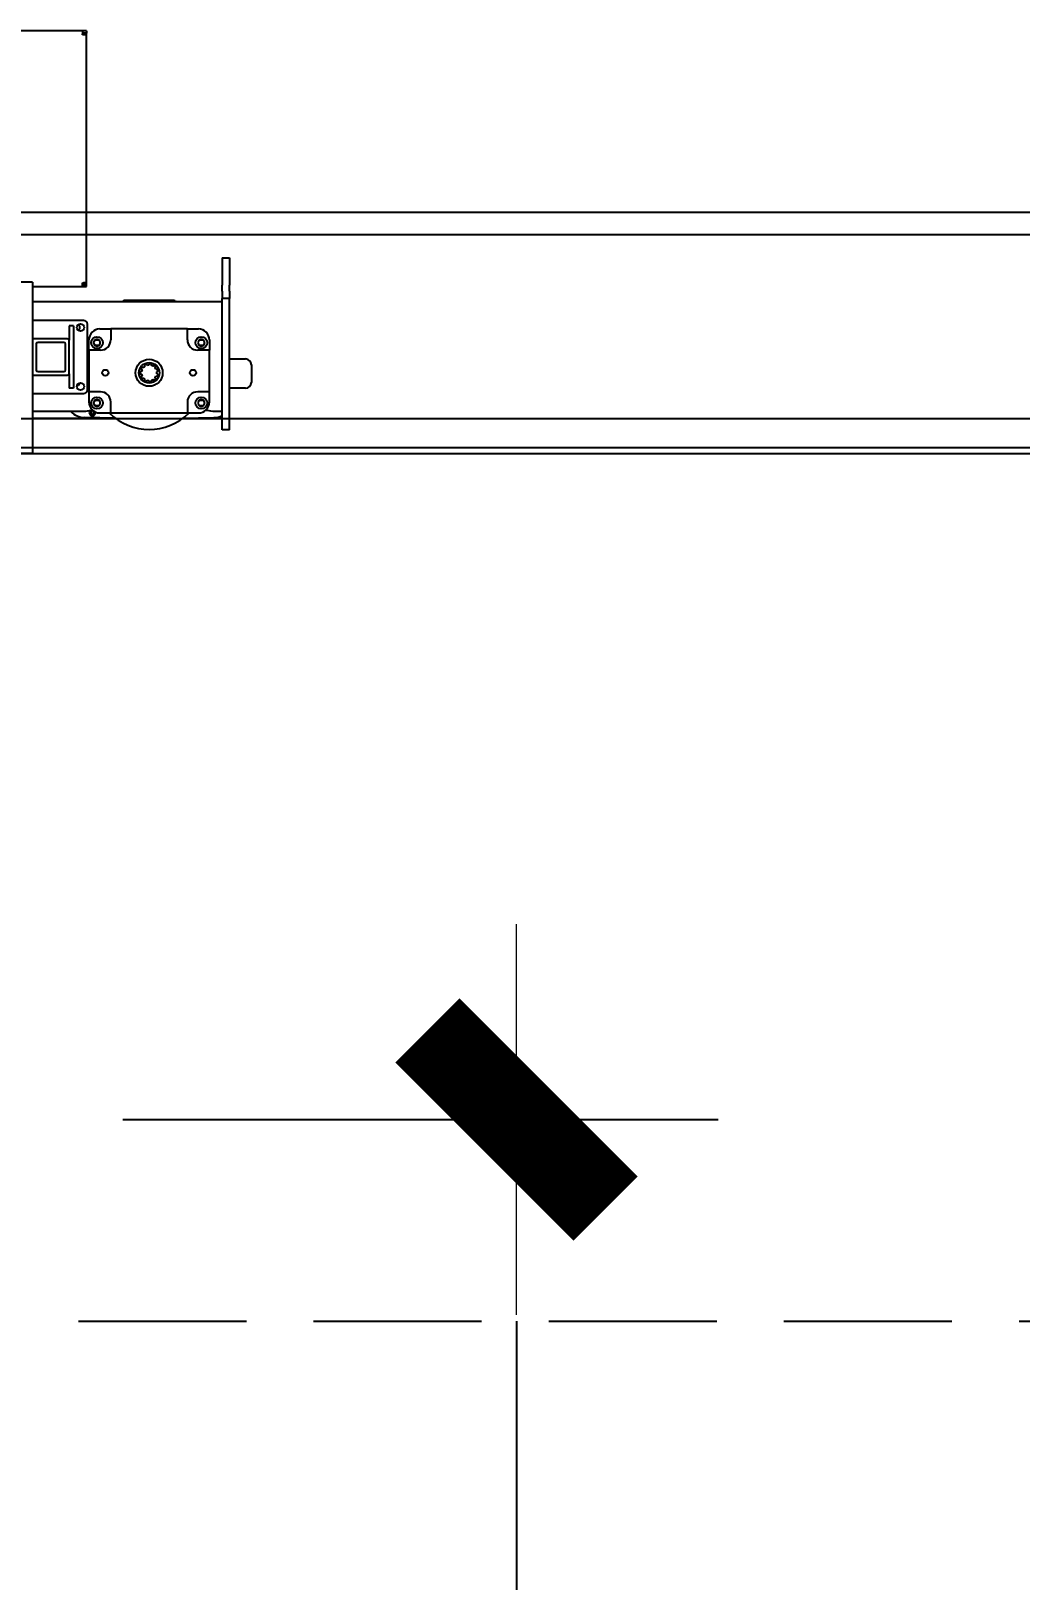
# Model space of a CAD drawing. Extents: x -1201378 to 2367219, y -619313 to 244905.
# Drawn here: x 1562269 to 1563741, y -77807 to -75501 of the extents above; entities that cross this region are included whole.
import ezdxf

# ---------------------------------------------------------------- set-up
doc = ezdxf.new("R2010")
doc.units = 0
doc.header["$LTSCALE"] = 1000
doc.linetypes.add('DASH', pattern=[0.35, 0.25, -0.1])
doc.layers.get('0').update_dxf_attribs({"linetype": 'CONTINUOUS'})
doc.layers.get('Defpoints').update_dxf_attribs({"linetype": 'CONTINUOUS'})
for name, color, linetype in [('A-LIN-V', 9, 'CONTINUOUS'), ('N010122-0000118_', 7, 'CONTINUOUS'), ('N040301-0000177_', 7, 'CONTINUOUS'), ('N040413-0000113_', 7, 'CONTINUOUS'), ('N080101-0000117', 7, 'CONTINUOUS'), ('N080101-0000135', 7, 'CONTINUOUS'), ('N080101-0000141', 7, 'CONTINUOUS'), ('N090101-0000018_', 7, 'CONTINUOUS'), ('N090104-0000007_', 7, 'CONTINUOUS'), ('S-SB', 21, 'CONTINUOUS'), ('主', 7, 'CONTINUOUS'), ('主梁\ue566鏍忔潌', 7, 'CONTINUOUS'), ('取电臂1', 7, 'CONTINUOUS'), ('取电臂2', 7, 'CONTINUOUS'), ('取电臂配件1', 7, 'CONTINUOUS')]:
    doc.layers.add(name, color=color, linetype=linetype)
doc.layers.add('S-dim', color=81, linetype='CONTINUOUS', lineweight=0)
doc.styles.add('SS1', font='tj-romans1.shx', dxfattribs={"width": 0.7, "bigfont": 'tj-hztxt1.shx'})
doc.dimstyles.new('S-150-ARCHI', dxfattribs={"dimscale": 150, "dimtxt": 3, "dimasz": 2, "dimexe": 2, "dimexo": 2, "dimgap": 1, "dimtad": 1, "dimdec": 0, "dimzin": 0, "dimdsep": 46, "dimtxsty": 'SS1', "dimblk1": 'TT', "dimblk2": 'TT', "dimsah": 1, "dimcen": 1, "dimclrd": 256, "dimclre": 256, "dimclrt": 256, "dimadec": 0, "dimazin": 0, "dimtfac": 1, "dimtdec": 0, "dimtix": 1, "dimtmove": 2, "dimatfit": 0, "dimldrblk": 'TT', "dimfxl": 2, "dimtolj": 1, "dimtzin": 0, "dimarcsym": 0})

# ---------------------------------------------------------------- blocks, each defined once
blk = doc.blocks.new('TT')
blk.add_line((-0.9686, 0), (0.9686, 0))
at = {"const_width": 0.45}
blk.add_lwpolyline([(-0.4419, -0.4419), (0.4419, 0.4419)], dxfattribs=at)
blk = doc.blocks.new('*D6620')
at = {"layer": 'Defpoints', "color": 0, "transparency": 16777216}
for p in [(1562105.5, -77120.6), (1562105.5, -88050.6), (1562991.5, -88050.6)]:
    blk.add_point(p, dxfattribs=at)
at = {"layer": 'S-dim', "lineweight": -2, "transparency": 16777216}
for p, q in [((1562405.5, -77120.6), (1563291.5, -77120.6)), ((1562991.5, -77420.6), (1562991.5, -87750.6)), ((1562405.5, -88050.6), (1563291.5, -88050.6))]:
    blk.add_line(p, q, dxfattribs=at)
at = {"layer": 'S-dim', "lineweight": -2, "transparency": 16777216, "xscale": 300, "yscale": 300, "zscale": 300}
for p, rotation in [((1562991.5, -77120.6), 90), ((1562991.5, -88050.6), 270)]:
    blk.add_blockref('TT', p, dxfattribs=dict(at, rotation=rotation))
at = {"layer": 'S-dim', "transparency": 16777216, "insert": (1562616.5, -82585.6), "char_height": 450, "attachment_point": 5, "rotation": 90, "style": 'SS1'}
blk.add_mtext('\\A1;10930', dxfattribs=at)
blk = doc.blocks.new('20T')
at = {"color": 1, "linetype": 'DASH'}
blk.add_lwpolyline([(1594158.9, -77420.6), (1605816.4, -77420.6)], dxfattribs=at)
at = {"layer": 'A-LIN-V', "color": 1}
for p, q in [((1604164.2, -75770.7), (1595746.1, -75770.7)), ((1598139.9, -75803.4), (1604164.2, -75803.4)), ((1592412.4, -76077.3), (1606049.7, -76077.3)), ((1606049.7, -76120.8), (1598690.1, -76120.8)), ((1593925.6, -76129.5), (1606049.7, -76129.5))]:
    blk.add_line(p, q, dxfattribs=at)
at = {"layer": 'N010122-0000118_', "color": 1, "linetype": 'Continuous'}
for p, q in [((1599431.4, -75964.4), (1599433.8, -75960.2)), ((1599433.9, -75960.2), (1599433.8, -75960.2)), ((1599434, -75960.2), (1599433.9, -75960.2)), ((1599434, -75960.2), (1599438.8, -75960.2)), ((1599438.9, -75960.2), (1599438.8, -75960.2)), ((1599439, -75960.2), (1599438.9, -75960.2)), ((1599439, -75960.2), (1599441.4, -75964.4)), ((1599586.8, -75964.4), (1599589.2, -75960.2)), ((1599589.3, -75960.2), (1599589.2, -75960.2)), ((1599589.2, -75960.2), (1599589.2, -75960.2)), ((1599589.3, -75960.2), (1599594.1, -75960.2)), ((1599594.2, -75960.2), (1599594.1, -75960.2)), ((1599594.3, -75960.2), (1599594.2, -75960.2)), ((1599594.3, -75960.2), (1599596.7, -75964.4)), ((1599431.4, -75964.4), (1599431.4, -75964.5)), ((1599431.4, -75964.5), (1599431.4, -75964.6)), ((1599433.8, -75968.8), (1599431.4, -75964.6)), ((1599433.8, -75968.8), (1599433.9, -75968.8)), ((1599433.9, -75968.8), (1599434, -75968.8)), ((1599438.8, -75968.8), (1599438.9, -75968.8)), ((1599438.9, -75968.8), (1599439, -75968.8)), ((1599441.4, -75964.6), (1599439, -75968.8)), ((1599441.4, -75964.5), (1599441.4, -75964.4)), ((1599441.4, -75964.6), (1599441.4, -75964.5)), ((1599586.8, -75964.4), (1599586.7, -75964.5)), ((1599586.7, -75964.5), (1599586.8, -75964.6)), ((1599589.2, -75968.8), (1599586.8, -75964.6)), ((1599589.2, -75968.8), (1599589.2, -75968.8)), ((1599589.2, -75968.8), (1599589.3, -75968.8)), ((1599594.1, -75968.8), (1599594.2, -75968.8)), ((1599594.2, -75968.8), (1599594.3, -75968.8)), ((1599596.7, -75964.6), (1599594.3, -75968.8)), ((1599596.7, -75964.5), (1599596.7, -75964.4)), ((1599596.7, -75964.6), (1599596.7, -75964.5)), ((1599431.4, -76054.1), (1599433.8, -76049.9)), ((1599431.4, -76054.1), (1599431.4, -76054.2)), ((1599431.4, -76054.2), (1599431.4, -76054.3)), ((1599433.8, -76058.4), (1599431.4, -76054.3)), ((1599433.9, -76049.8), (1599433.8, -76049.9)), ((1599434, -76049.8), (1599433.9, -76049.8)), ((1599434, -76049.8), (1599438.8, -76049.8)), ((1599438.9, -76049.8), (1599438.8, -76049.8)), ((1599439, -76049.9), (1599438.9, -76049.8)), ((1599439, -76049.9), (1599441.4, -76054.1)), ((1599441.4, -76054.3), (1599439, -76058.4)), ((1599441.4, -76054.2), (1599441.4, -76054.1)), ((1599441.4, -76054.3), (1599441.4, -76054.2)), ((1599586.8, -76054.1), (1599586.7, -76054.2)), ((1599586.7, -76054.2), (1599586.8, -76054.3)), ((1599586.8, -76054.1), (1599589.2, -76049.9)), ((1599589.2, -76058.4), (1599586.8, -76054.3)), ((1599589.3, -76049.8), (1599589.2, -76049.8)), ((1599589.2, -76049.8), (1599589.2, -76049.9)), ((1599589.3, -76049.8), (1599594.1, -76049.8)), ((1599594.2, -76049.8), (1599594.1, -76049.8)), ((1599594.3, -76049.9), (1599594.2, -76049.8)), ((1599594.3, -76049.9), (1599596.7, -76054.1)), ((1599596.7, -76054.3), (1599594.3, -76058.4)), ((1599596.7, -76054.2), (1599596.7, -76054.1)), ((1599596.7, -76054.3), (1599596.7, -76054.2)), ((1599433.8, -76058.4), (1599433.9, -76058.5)), ((1599433.9, -76058.5), (1599434, -76058.5)), ((1599438.8, -76058.5), (1599438.9, -76058.5)), ((1599438.9, -76058.5), (1599439, -76058.4)), ((1599589.2, -76058.4), (1599589.2, -76058.5)), ((1599589.2, -76058.5), (1599589.3, -76058.5)), ((1599594.1, -76058.5), (1599594.2, -76058.5)), ((1599594.2, -76058.5), (1599594.3, -76058.4))]:
    blk.add_line(p, q, dxfattribs=at)
for centre in [(1599436.4, -75964.5), (1599591.7, -75964.5), (1599436.4, -76054.2), (1599591.7, -76054.2)]:
    blk.add_circle(centre, 8.7, dxfattribs=at)
for centre, radius, start, end in [((1599436.4, -75964.5), 4.97, 120.9642, 179.0358), ((1599436.4, -75964.5), 4.97, 60.9642, 119.0358), ((1599436.4, -75964.5), 4.97, 0.9642, 59.0358), ((1599591.7, -75964.5), 4.97, 120.9642, 179.0358), ((1599591.7, -75964.5), 4.97, 60.9642, 119.0358), ((1599591.7, -75964.5), 4.97, 0.9642, 59.0358), ((1599436.4, -75964.5), 4.97, 180.9642, 239.0358), ((1599436.4, -75964.5), 4.97, 240.9642, 299.0358), ((1599436.4, -77160.8), 1192, 89.884, 90.116), ((1599436.4, -75964.5), 4.97, 300.9642, 359.0358), ((1599591.7, -75964.5), 4.97, 180.9642, 239.0358), ((1599591.7, -75964.5), 4.97, 240.9642, 299.0358), ((1599591.7, -77160.8), 1192, 89.884, 90.116), ((1599591.7, -75964.5), 4.97, 300.9642, 359.0358), ((1599436.4, -76054.2), 4.97, 120.9642, 179.0358), ((1599436.4, -76054.2), 4.97, 180.9642, 239.0358), ((1599436.4, -76054.2), 4.97, 60.9642, 119.0358), ((1599436.4, -76054.2), 4.97, 0.9642, 59.0358), ((1599436.4, -76054.2), 4.97, 300.9642, 359.0358), ((1599591.7, -76054.2), 4.97, 120.9642, 179.0358), ((1599591.7, -76054.2), 4.97, 180.9642, 239.0358), ((1599591.7, -76054.2), 4.97, 60.9642, 119.0358), ((1599591.7, -76054.2), 4.97, 0.9642, 59.0358), ((1599591.7, -76054.2), 4.97, 300.9642, 359.0358), ((1599436.4, -76054.2), 4.97, 240.9642, 299.0358), ((1599436.4, -77250.5), 1192, 89.884, 90.116), ((1599591.7, -76054.2), 4.97, 240.9642, 299.0358), ((1599591.7, -77250.5), 1192, 89.884, 90.116)]:
    blk.add_arc(centre, radius, start, end, dxfattribs=at)
at = {"layer": 'N040301-0000177_', "color": 1, "linetype": 'Continuous'}
for p, q in [((1599622.8, -75838.1), (1599622.8, -75878.9)), ((1599622.8, -75838.1), (1599633.6, -75838.1)), ((1599633.6, -75838.1), (1599633.6, -75878.9)), ((1599622.8, -75887.6), (1599622.8, -75878.9)), ((1599622.8, -75887.6), (1599622.8, -75898.5)), ((1599633.6, -75887.6), (1599633.6, -75878.9)), ((1599633.6, -75887.6), (1599633.6, -75898.5)), ((1599622.8, -75909.3), (1599622.8, -75898.5)), ((1599633.6, -75898.5), (1599622.8, -75898.5)), ((1599622.8, -75914.2), (1599622.8, -75909.3)), ((1599633.6, -75909.3), (1599633.6, -75898.5)), ((1599633.6, -76083.3), (1599633.6, -75909.3)), ((1599622.8, -76083.3), (1599622.8, -76056.7)), ((1599622.8, -76094.1), (1599622.8, -76083.3)), ((1599633.6, -76094.1), (1599622.8, -76094.1)), ((1599633.6, -76094.1), (1599633.6, -76083.3))]:
    blk.add_line(p, q, dxfattribs=at)
at = {"layer": 'N040413-0000113_', "color": 1, "linetype": 'Continuous'}
for p, q in [((1599622.8, -75903.9), (1599340.6, -75903.9)), ((1599622.8, -75925.6), (1599622.8, -75914.2)), ((1599622.8, -76045.2), (1599622.8, -75925.6)), ((1599622.8, -76056.7), (1599622.8, -76045.2)), ((1599419.4, -76067), (1599340.6, -76067)), ((1599430.5, -76065.6), (1599429.8, -76065.6)), ((1599598.3, -76065.6), (1599597.6, -76065.6)), ((1599622.8, -76067), (1599608.7, -76067))]:
    blk.add_line(p, q, dxfattribs=at)
for centre, radius, start, end in [((1599405.4, -75941.9), 5.49, 307.1806, 52.7288), ((1599405.4, -76023.5), 5.49, 282.328, 351.1882), ((1599429.2, -76100.7), 35.1, 88.986, 106.1217), ((1599598.9, -76100.6), 35, 73.8606, 91.0317)]:
    blk.add_arc(centre, radius, start, end, dxfattribs=at)
at = {"layer": 'N080101-0000117', "color": 1, "linetype": 'Continuous'}
for p, q in [((1599633.6, -75988.7), (1599657.5, -75988.7)), ((1599666.2, -75997.4), (1599666.2, -76023.5)), ((1599657.5, -76032.2), (1599633.6, -76032.2))]:
    blk.add_line(p, q, dxfattribs=at)
for centre, start, end in [((1599657.5, -75997.4), 360, 90), ((1599657.5, -76023.5), 270, 360)]:
    blk.add_arc(centre, 8.7, start, end, dxfattribs=at)
at = {"layer": 'N080101-0000135', "color": 1, "linetype": 'Continuous'}
for p, q in [((1599414.9, -75500.6), (1598719.7, -75500.6)), ((1599414.9, -75500.6), (1599414.9, -75504.7)), ((1599420.6, -75500.6), (1599414.9, -75500.6)), ((1599420.6, -75500.6), (1599420.6, -75503.9)), ((1599420.6, -75503.9), (1599414.9, -75503.9)), ((1599416.5, -75504.7), (1599414.9, -75506.3)), ((1599414.9, -75506.3), (1599414.9, -75504.7)), ((1599414.9, -75506.3), (1599416.5, -75504.7)), ((1599416.5, -75506.3), (1599414.9, -75506.3)), ((1599420.6, -75506.3), (1599416.5, -75506.3)), ((1599417.3, -75503.9), (1599420.6, -75503.9)), ((1599417.3, -75506.3), (1599417.3, -75503.9)), ((1599420.6, -75506.3), (1599420.6, -75503.9)), ((1599420.6, -75875.4), (1599420.6, -75506.3)), ((1599340.6, -75881.1), (1599414.9, -75881.1)), ((1599416.5, -75877), (1599414.9, -75875.4)), ((1599414.9, -75875.4), (1599416.5, -75875.4)), ((1599414.9, -75877), (1599414.9, -75875.4)), ((1599416.5, -75877), (1599414.9, -75875.4)), ((1599414.9, -75881.1), (1599414.9, -75877)), ((1599414.9, -75877.8), (1599420.6, -75877.8)), ((1599414.9, -75881.1), (1599420.6, -75881.1)), ((1599420.6, -75875.4), (1599416.5, -75875.4)), ((1599417.3, -75877.8), (1599417.3, -75875.4)), ((1599417.3, -75877.8), (1599420.6, -75877.8)), ((1599420.6, -75877.8), (1599420.6, -75875.4)), ((1599420.6, -75881.1), (1599420.6, -75877.8))]:
    blk.add_line(p, q, dxfattribs=at)
for points in [[(1599416.5, -75504.7), (1599416.7, -75504.6), (1599416.9, -75504.4), (1599417.2, -75504.2), (1599417.3, -75504), (1599417.3, -75503.9)], [(1599417.3, -75503.9), (1599417.2, -75503.9), (1599417, -75504), (1599416.8, -75504.3), (1599416.6, -75504.5), (1599416.5, -75504.7)], [(1599417.3, -75877.8), (1599417.3, -75877.7), (1599417.2, -75877.5), (1599416.9, -75877.3), (1599416.7, -75877.1), (1599416.5, -75877)], [(1599416.5, -75877), (1599416.6, -75877.2), (1599416.8, -75877.4), (1599417, -75877.7), (1599417.2, -75877.8), (1599417.3, -75877.8)]]:
    blk.add_open_spline(points, degree=3, knots=[0, 0, 0, 0, 0.5, 0.5, 1, 1, 1, 1], dxfattribs=at)
at = {"layer": 'N080101-0000141', "color": 1, "linetype": 'Continuous'}
for p, q in [((1599474.2, -75903.2), (1599473.5, -75903.9)), ((1599487.8, -75901.8), (1599477.5, -75901.8)), ((1599540.3, -75901.8), (1599487.8, -75901.8)), ((1599550.6, -75901.8), (1599540.3, -75901.8)), ((1599554.6, -75903.9), (1599553.9, -75903.2)), ((1599463.4, -76076.7), (1599417.9, -76076)), ((1599429.6, -76065.8), (1599427.2, -76067.1)), ((1599427.2, -76067.1), (1599427.2, -76069.8)), ((1599427.2, -76069.8), (1599429.6, -76071.2)), ((1599431.9, -76067.1), (1599429.6, -76065.8)), ((1599429.6, -76071.2), (1599431.9, -76069.8)), ((1599431.9, -76069.8), (1599431.9, -76067.1)), ((1599564.7, -76076.7), (1599610.2, -76076))]:
    blk.add_line(p, q, dxfattribs=at)
for centre, radius, start, end in [((1599477.5, -75906.5), 4.69, 90, 135), ((1599550.6, -75906.5), 4.69, 45, 90), ((1599418.3, -76047.8), 28.2, 222.7614, 269.1549), ((1599429.6, -76068.5), 4.69, 145.6871, 180), ((1599429.6, -76068.5), 4.69, 180, 8.5603), ((1599429.6, -76068.5), 2.35, 120, 180), ((1599429.6, -76068.5), 2.35, 180, 240), ((1599429.6, -76068.5), 2.35, 60, 120), ((1599429.6, -76068.5), 2.35, 240, 300), ((1599429.6, -76068.5), 2.35, 360, 60), ((1599429.6, -76068.5), 2.35, 300, 360), ((1599609.8, -76047.8), 28.2, 270.8451, 297.3645)]:
    blk.add_arc(centre, radius, start, end, dxfattribs=at)
at = {"layer": 'N090101-0000018_', "color": 1, "linetype": 'Continuous'}
blk.add_circle((1599514.1, -76009.3), 15.2, dxfattribs=at)
for radius, start, end in [(11.4, 157.995, 169.2777), (11.4, 125.2677, 136.5505), (11.4, 92.5404, 103.8232), (11.4, 59.8132, 71.0959), (11.4, 27.0859, 38.3687), (11.4, 354.3586, 5.6414), (11.4, 190.7223, 202.005), (11.4, 223.4495, 234.7323), (11.4, 256.1768, 267.4596), (11.4, 288.9041, 300.1868), (11.4, 321.6313, 332.9141), (84.2, 225.2087, 314.7913)]:
    blk.add_arc((1599514.1, -76009.3), radius, start, end, dxfattribs=at)
for points, knots in [([(1599502.8, -76007.2), (1599502.8, -76007.2), (1599502.7, -76007.2), (1599502.5, -76007.3), (1599502.4, -76007.3), (1599502.2, -76007.4), (1599502, -76007.5), (1599501.9, -76007.5), (1599501.7, -76007.6), (1599501.6, -76007.7), (1599501.5, -76007.7), (1599501.4, -76007.8), (1599501.3, -76007.8), (1599501.2, -76007.9), (1599501.2, -76007.9), (1599501.1, -76008), (1599501, -76008), (1599500.9, -76008.1), (1599500.8, -76008.2), (1599500.6, -76008.3), (1599500.5, -76008.4), (1599500.4, -76008.6), (1599500.4, -76008.7), (1599500.4, -76008.8), (1599500.4, -76008.9), (1599500.4, -76009), (1599500.4, -76009.1), (1599500.4, -76009.2), (1599500.4, -76009.3), (1599500.4, -76009.3)], [0, 0, 0, 0, 0.043667, 0.086696, 0.132113, 0.179919, 0.230113, 0.282695, 0.329053, 0.357251, 0.386045, 0.415437, 0.445425, 0.476011, 0.507194, 0.538974, 0.571351, 0.604325, 0.637896, 0.672065, 0.749153, 0.806943, 0.834829, 0.862715, 0.890601, 0.918487, 0.946373, 0.974259, 1, 1, 1, 1]), ([(1599502.6, -76002), (1599502.6, -76002), (1599502.5, -76002.1), (1599502.5, -76002.1), (1599502.4, -76002.2), (1599502.4, -76002.3), (1599502.3, -76002.4), (1599502.3, -76002.5), (1599502.2, -76002.6), (1599502.1, -76002.8), (1599502.2, -76003), (1599502.2, -76003.1), (1599502.3, -76003.3), (1599502.3, -76003.4), (1599502.4, -76003.5), (1599502.4, -76003.6), (1599502.5, -76003.7), (1599502.5, -76003.8), (1599502.6, -76003.9), (1599502.6, -76003.9), (1599502.7, -76004), (1599502.8, -76004.1), (1599502.8, -76004.3), (1599502.9, -76004.4), (1599503.1, -76004.6), (1599503.2, -76004.7), (1599503.3, -76004.8), (1599503.4, -76004.9), (1599503.4, -76005), (1599503.4, -76005)], [0, 0, 0, 0, 0.030031, 0.057917, 0.085803, 0.113689, 0.141575, 0.169461, 0.197347, 0.264587, 0.333231, 0.367307, 0.400787, 0.433669, 0.465954, 0.497642, 0.528733, 0.559227, 0.589124, 0.618424, 0.647126, 0.675232, 0.72555, 0.777765, 0.827592, 0.87503, 0.920079, 0.96274, 1, 1, 1, 1]), ([(1599505.7, -76001.5), (1599505.7, -76001.4), (1599505.6, -76001.4), (1599505.4, -76001.4), (1599505.3, -76001.3), (1599505.1, -76001.3), (1599504.9, -76001.3), (1599504.8, -76001.2), (1599504.6, -76001.2), (1599504.5, -76001.2), (1599504.4, -76001.2), (1599504.3, -76001.2), (1599504.2, -76001.2), (1599504.1, -76001.2), (1599504, -76001.2), (1599503.9, -76001.2), (1599503.7, -76001.2), (1599503.6, -76001.2), (1599503.5, -76001.2), (1599503.3, -76001.2), (1599503.1, -76001.2), (1599503, -76001.4), (1599502.9, -76001.5), (1599502.9, -76001.6), (1599502.8, -76001.6), (1599502.8, -76001.7), (1599502.7, -76001.8), (1599502.6, -76001.9), (1599502.6, -76001.9), (1599502.6, -76002)], [0, 0, 0, 0, 0.043667, 0.086696, 0.132113, 0.179919, 0.230113, 0.282695, 0.329053, 0.357251, 0.386045, 0.415437, 0.445425, 0.476011, 0.507194, 0.538974, 0.571351, 0.604325, 0.637896, 0.672065, 0.749153, 0.806943, 0.834829, 0.862715, 0.890601, 0.918487, 0.946373, 0.974259, 1, 1, 1, 1]), ([(1599508.4, -75996.9), (1599508.4, -75997), (1599508.3, -75997), (1599508.2, -75997), (1599508.1, -75997.1), (1599508, -75997.1), (1599507.9, -75997.2), (1599507.9, -75997.2), (1599507.7, -75997.3), (1599507.6, -75997.4), (1599507.5, -75997.6), (1599507.5, -75997.7), (1599507.5, -75997.9), (1599507.4, -75998), (1599507.4, -75998.1), (1599507.4, -75998.2), (1599507.4, -75998.3), (1599507.4, -75998.4), (1599507.4, -75998.5), (1599507.4, -75998.6), (1599507.4, -75998.7), (1599507.4, -75998.9), (1599507.4, -75999), (1599507.4, -75999.2), (1599507.4, -75999.4), (1599507.4, -75999.5), (1599507.4, -75999.7), (1599507.4, -75999.9), (1599507.4, -75999.9), (1599507.4, -76000)], [0, 0, 0, 0, 0.030031, 0.057917, 0.085803, 0.113689, 0.141575, 0.169461, 0.197347, 0.264587, 0.333231, 0.367307, 0.400787, 0.433669, 0.465954, 0.497642, 0.528733, 0.559227, 0.589124, 0.618424, 0.647126, 0.675232, 0.72555, 0.777765, 0.827592, 0.87503, 0.920079, 0.96274, 1, 1, 1, 1]), ([(1599511.3, -75998.2), (1599511.3, -75998.2), (1599511.2, -75998.1), (1599511.1, -75998), (1599511, -75997.9), (1599510.9, -75997.7), (1599510.8, -75997.6), (1599510.6, -75997.5), (1599510.5, -75997.4), (1599510.4, -75997.3), (1599510.3, -75997.3), (1599510.3, -75997.2), (1599510.2, -75997.1), (1599510.1, -75997.1), (1599510, -75997), (1599509.9, -75996.9), (1599509.8, -75996.9), (1599509.7, -75996.8), (1599509.6, -75996.8), (1599509.5, -75996.7), (1599509.3, -75996.6), (1599509.1, -75996.7), (1599508.9, -75996.7), (1599508.8, -75996.7), (1599508.8, -75996.8), (1599508.7, -75996.8), (1599508.6, -75996.9), (1599508.5, -75996.9), (1599508.4, -75996.9), (1599508.4, -75996.9)], [0, 0, 0, 0, 0.043667, 0.086696, 0.132113, 0.179919, 0.230113, 0.282695, 0.329053, 0.357251, 0.386045, 0.415437, 0.445425, 0.476011, 0.507194, 0.538974, 0.571351, 0.604325, 0.637896, 0.672065, 0.749153, 0.806943, 0.834829, 0.862715, 0.890601, 0.918487, 0.946373, 0.974259, 1, 1, 1, 1]), ([(1599516, -75995.9), (1599516, -75995.8), (1599515.9, -75995.8), (1599515.8, -75995.8), (1599515.7, -75995.8), (1599515.6, -75995.8), (1599515.5, -75995.8), (1599515.4, -75995.8), (1599515.3, -75995.8), (1599515.1, -75995.8), (1599514.9, -75995.9), (1599514.8, -75996), (1599514.7, -75996.1), (1599514.6, -75996.2), (1599514.6, -75996.3), (1599514.5, -75996.4), (1599514.4, -75996.5), (1599514.3, -75996.5), (1599514.3, -75996.6), (1599514.2, -75996.7), (1599514.2, -75996.8), (1599514.1, -75996.9), (1599514, -75997), (1599513.9, -75997.2), (1599513.8, -75997.3), (1599513.7, -75997.5), (1599513.7, -75997.6), (1599513.6, -75997.8), (1599513.6, -75997.9), (1599513.6, -75997.9)], [0, 0, 0, 0, 0.030031, 0.057917, 0.085803, 0.113689, 0.141575, 0.169461, 0.197347, 0.264587, 0.333231, 0.367307, 0.400787, 0.433669, 0.465954, 0.497642, 0.528733, 0.559227, 0.589124, 0.618424, 0.647126, 0.675232, 0.72555, 0.777765, 0.827592, 0.87503, 0.920079, 0.96274, 1, 1, 1, 1]), ([(1599517.8, -75998.5), (1599517.8, -75998.5), (1599517.7, -75998.4), (1599517.7, -75998.2), (1599517.7, -75998), (1599517.7, -75997.9), (1599517.6, -75997.7), (1599517.6, -75997.5), (1599517.5, -75997.4), (1599517.5, -75997.3), (1599517.5, -75997.2), (1599517.4, -75997.1), (1599517.4, -75997), (1599517.3, -75996.9), (1599517.3, -75996.8), (1599517.3, -75996.7), (1599517.2, -75996.6), (1599517.2, -75996.4), (1599517.1, -75996.3), (1599517, -75996.2), (1599516.9, -75996), (1599516.7, -75996), (1599516.6, -75995.9), (1599516.5, -75995.9), (1599516.4, -75995.9), (1599516.3, -75995.9), (1599516.2, -75995.9), (1599516.1, -75995.9), (1599516, -75995.9), (1599516, -75995.9)], [0, 0, 0, 0, 0.043667, 0.086696, 0.132113, 0.179919, 0.230113, 0.282695, 0.329053, 0.357251, 0.386045, 0.415437, 0.445425, 0.476011, 0.507194, 0.538974, 0.571351, 0.604325, 0.637896, 0.672065, 0.749153, 0.806943, 0.834829, 0.862715, 0.890601, 0.918487, 0.946373, 0.974259, 1, 1, 1, 1]), ([(1599523, -75999), (1599523, -75999), (1599522.9, -75999), (1599522.8, -75998.9), (1599522.8, -75998.8), (1599522.7, -75998.8), (1599522.6, -75998.7), (1599522.5, -75998.7), (1599522.4, -75998.6), (1599522.2, -75998.5), (1599522, -75998.5), (1599521.9, -75998.5), (1599521.8, -75998.6), (1599521.6, -75998.6), (1599521.5, -75998.6), (1599521.4, -75998.7), (1599521.3, -75998.7), (1599521.2, -75998.7), (1599521.1, -75998.8), (1599521, -75998.8), (1599520.9, -75998.8), (1599520.8, -75998.9), (1599520.7, -75999), (1599520.5, -75999), (1599520.3, -75999.1), (1599520.2, -75999.2), (1599520.1, -75999.3), (1599519.9, -75999.4), (1599519.9, -75999.4), (1599519.8, -75999.4)], [0, 0, 0, 0, 0.030031, 0.057917, 0.085803, 0.113689, 0.141575, 0.169461, 0.197347, 0.264587, 0.333231, 0.367307, 0.400787, 0.433669, 0.465954, 0.497642, 0.528733, 0.559227, 0.589124, 0.618424, 0.647126, 0.675232, 0.72555, 0.777765, 0.827592, 0.87503, 0.920079, 0.96274, 1, 1, 1, 1]), ([(1599523, -76002.2), (1599523.1, -76002.2), (1599523.1, -76002.1), (1599523.2, -76001.9), (1599523.2, -76001.8), (1599523.3, -76001.6), (1599523.3, -76001.5), (1599523.4, -76001.3), (1599523.4, -76001.2), (1599523.5, -76001), (1599523.5, -76000.9), (1599523.5, -76000.8), (1599523.5, -76000.7), (1599523.6, -76000.6), (1599523.6, -76000.5), (1599523.6, -76000.4), (1599523.6, -76000.3), (1599523.6, -76000.2), (1599523.6, -76000.1), (1599523.7, -75999.9), (1599523.7, -75999.7), (1599523.5, -75999.5), (1599523.4, -75999.4), (1599523.3, -75999.4), (1599523.3, -75999.3), (1599523.2, -75999.2), (1599523.1, -75999.2), (1599523.1, -75999.1), (1599523, -75999.1), (1599523, -75999)], [0, 0, 0, 0, 0.043667, 0.086696, 0.132113, 0.179919, 0.230113, 0.282695, 0.329053, 0.357251, 0.386045, 0.415437, 0.445425, 0.476011, 0.507194, 0.538974, 0.571351, 0.604325, 0.637896, 0.672065, 0.749153, 0.806943, 0.834829, 0.862715, 0.890601, 0.918487, 0.946373, 0.974259, 1, 1, 1, 1]), ([(1599527.1, -76005.5), (1599527.1, -76005.5), (1599527.1, -76005.4), (1599527.1, -76005.3), (1599527, -76005.2), (1599527, -76005.1), (1599527, -76005), (1599527, -76004.9), (1599526.9, -76004.8), (1599526.8, -76004.6), (1599526.6, -76004.5), (1599526.5, -76004.5), (1599526.4, -76004.4), (1599526.2, -76004.4), (1599526.1, -76004.4), (1599526, -76004.3), (1599525.9, -76004.3), (1599525.8, -76004.3), (1599525.7, -76004.3), (1599525.6, -76004.2), (1599525.5, -76004.2), (1599525.4, -76004.2), (1599525.2, -76004.2), (1599525, -76004.2), (1599524.9, -76004.1), (1599524.7, -76004.1), (1599524.5, -76004.1), (1599524.4, -76004.1), (1599524.3, -76004.1), (1599524.3, -76004.1)], [0, 0, 0, 0, 0.030031, 0.057917, 0.085803, 0.113689, 0.141575, 0.169461, 0.197347, 0.264587, 0.333231, 0.367307, 0.400787, 0.433669, 0.465954, 0.497642, 0.528733, 0.559227, 0.589124, 0.618424, 0.647126, 0.675232, 0.72555, 0.777765, 0.827592, 0.87503, 0.920079, 0.96274, 1, 1, 1, 1]), ([(1599525.5, -76008.2), (1599525.5, -76008.2), (1599525.6, -76008.1), (1599525.7, -76008), (1599525.8, -76008), (1599526, -76007.9), (1599526.1, -76007.7), (1599526.3, -76007.6), (1599526.4, -76007.5), (1599526.5, -76007.4), (1599526.5, -76007.4), (1599526.6, -76007.3), (1599526.7, -76007.2), (1599526.8, -76007.1), (1599526.8, -76007.1), (1599526.9, -76007), (1599527, -76006.9), (1599527.1, -76006.8), (1599527.1, -76006.7), (1599527.3, -76006.6), (1599527.4, -76006.4), (1599527.3, -76006.2), (1599527.3, -76006.1), (1599527.3, -76006), (1599527.2, -76005.9), (1599527.2, -76005.8), (1599527.2, -76005.7), (1599527.2, -76005.6), (1599527.1, -76005.5), (1599527.1, -76005.5)], [0, 0, 0, 0, 0.043667, 0.086696, 0.132113, 0.179919, 0.230113, 0.282695, 0.329053, 0.357251, 0.386045, 0.415437, 0.445425, 0.476011, 0.507194, 0.538974, 0.571351, 0.604325, 0.637896, 0.672065, 0.749153, 0.806943, 0.834829, 0.862715, 0.890601, 0.918487, 0.946373, 0.974259, 1, 1, 1, 1]), ([(1599500.4, -76009.3), (1599500.4, -76009.4), (1599500.4, -76009.4), (1599500.4, -76009.5), (1599500.4, -76009.6), (1599500.4, -76009.7), (1599500.4, -76009.8), (1599500.4, -76009.9), (1599500.4, -76010.1), (1599500.5, -76010.3), (1599500.6, -76010.4), (1599500.8, -76010.5), (1599500.9, -76010.6), (1599501, -76010.6), (1599501.1, -76010.7), (1599501.2, -76010.8), (1599501.3, -76010.8), (1599501.4, -76010.9), (1599501.5, -76010.9), (1599501.5, -76011), (1599501.6, -76011), (1599501.8, -76011.1), (1599501.9, -76011.1), (1599502.1, -76011.2), (1599502.2, -76011.3), (1599502.4, -76011.3), (1599502.5, -76011.4), (1599502.7, -76011.4), (1599502.8, -76011.5), (1599502.8, -76011.5)], [0, 0, 0, 0, 0.030031, 0.057917, 0.085803, 0.113689, 0.141575, 0.169461, 0.197347, 0.264587, 0.333231, 0.367307, 0.400787, 0.433669, 0.465954, 0.497642, 0.528733, 0.559227, 0.589124, 0.618424, 0.647126, 0.675232, 0.72555, 0.777765, 0.827592, 0.87503, 0.920079, 0.96274, 1, 1, 1, 1]), ([(1599503.4, -76013.6), (1599503.4, -76013.7), (1599503.3, -76013.7), (1599503.2, -76013.9), (1599503.1, -76014), (1599503, -76014.1), (1599502.9, -76014.3), (1599502.8, -76014.4), (1599502.8, -76014.5), (1599502.7, -76014.7), (1599502.6, -76014.7), (1599502.6, -76014.8), (1599502.5, -76014.9), (1599502.5, -76015), (1599502.4, -76015.1), (1599502.4, -76015.2), (1599502.3, -76015.3), (1599502.3, -76015.4), (1599502.2, -76015.6), (1599502.2, -76015.7), (1599502.1, -76015.9), (1599502.2, -76016.1), (1599502.3, -76016.2), (1599502.3, -76016.3), (1599502.4, -76016.4), (1599502.4, -76016.5), (1599502.5, -76016.5), (1599502.5, -76016.6), (1599502.6, -76016.7), (1599502.6, -76016.7)], [0, 0, 0, 0, 0.043667, 0.086696, 0.132113, 0.179919, 0.230113, 0.282695, 0.329053, 0.357251, 0.386045, 0.415437, 0.445425, 0.476011, 0.507194, 0.538974, 0.571351, 0.604325, 0.637896, 0.672065, 0.749153, 0.806943, 0.834829, 0.862715, 0.890601, 0.918487, 0.946373, 0.974259, 1, 1, 1, 1]), ([(1599502.6, -76016.7), (1599502.6, -76016.7), (1599502.7, -76016.8), (1599502.7, -76016.9), (1599502.8, -76017), (1599502.8, -76017), (1599502.9, -76017.1), (1599502.9, -76017.2), (1599503, -76017.3), (1599503.2, -76017.5), (1599503.4, -76017.5), (1599503.5, -76017.5), (1599503.6, -76017.5), (1599503.8, -76017.5), (1599503.9, -76017.5), (1599504, -76017.5), (1599504.1, -76017.5), (1599504.2, -76017.5), (1599504.3, -76017.5), (1599504.4, -76017.5), (1599504.5, -76017.5), (1599504.6, -76017.5), (1599504.8, -76017.4), (1599505, -76017.4), (1599505.2, -76017.4), (1599505.3, -76017.3), (1599505.5, -76017.3), (1599505.6, -76017.3), (1599505.7, -76017.2), (1599505.7, -76017.2)], [0, 0, 0, 0, 0.030031, 0.057917, 0.085803, 0.113689, 0.141575, 0.169461, 0.197347, 0.264587, 0.333231, 0.367307, 0.400787, 0.433669, 0.465954, 0.497642, 0.528733, 0.559227, 0.589124, 0.618424, 0.647126, 0.675232, 0.72555, 0.777765, 0.827592, 0.87503, 0.920079, 0.96274, 1, 1, 1, 1]), ([(1599507.4, -76018.7), (1599507.4, -76018.7), (1599507.4, -76018.8), (1599507.4, -76019), (1599507.4, -76019.2), (1599507.4, -76019.3), (1599507.4, -76019.5), (1599507.4, -76019.7), (1599507.4, -76019.8), (1599507.4, -76020), (1599507.4, -76020.1), (1599507.4, -76020.2), (1599507.4, -76020.3), (1599507.4, -76020.4), (1599507.4, -76020.5), (1599507.4, -76020.6), (1599507.4, -76020.7), (1599507.5, -76020.8), (1599507.5, -76021), (1599507.5, -76021.1), (1599507.6, -76021.3), (1599507.7, -76021.4), (1599507.9, -76021.5), (1599508, -76021.5), (1599508, -76021.6), (1599508.1, -76021.6), (1599508.2, -76021.7), (1599508.3, -76021.7), (1599508.4, -76021.7), (1599508.4, -76021.7)], [0, 0, 0, 0, 0.043667, 0.086696, 0.132113, 0.179919, 0.230113, 0.282695, 0.329053, 0.357251, 0.386045, 0.415437, 0.445425, 0.476011, 0.507194, 0.538974, 0.571351, 0.604325, 0.637896, 0.672065, 0.749153, 0.806943, 0.834829, 0.862715, 0.890601, 0.918487, 0.946373, 0.974259, 1, 1, 1, 1]), ([(1599508.4, -76021.7), (1599508.4, -76021.8), (1599508.5, -76021.8), (1599508.6, -76021.8), (1599508.7, -76021.9), (1599508.8, -76021.9), (1599508.9, -76021.9), (1599509, -76022), (1599509.1, -76022), (1599509.3, -76022.1), (1599509.5, -76022), (1599509.6, -76021.9), (1599509.7, -76021.8), (1599509.8, -76021.8), (1599509.9, -76021.7), (1599510, -76021.7), (1599510.1, -76021.6), (1599510.2, -76021.5), (1599510.3, -76021.5), (1599510.3, -76021.4), (1599510.4, -76021.3), (1599510.5, -76021.3), (1599510.6, -76021.2), (1599510.8, -76021), (1599510.9, -76020.9), (1599511, -76020.8), (1599511.1, -76020.7), (1599511.2, -76020.6), (1599511.3, -76020.5), (1599511.3, -76020.5)], [0, 0, 0, 0, 0.030031, 0.057917, 0.085803, 0.113689, 0.141575, 0.169461, 0.197347, 0.264587, 0.333231, 0.367307, 0.400787, 0.433669, 0.465954, 0.497642, 0.528733, 0.559227, 0.589124, 0.618424, 0.647126, 0.675232, 0.72555, 0.777765, 0.827592, 0.87503, 0.920079, 0.96274, 1, 1, 1, 1]), ([(1599513.6, -76020.8), (1599513.6, -76020.8), (1599513.6, -76020.9), (1599513.7, -76021.1), (1599513.8, -76021.2), (1599513.8, -76021.4), (1599513.9, -76021.5), (1599514, -76021.7), (1599514.1, -76021.8), (1599514.2, -76021.9), (1599514.2, -76022), (1599514.3, -76022.1), (1599514.4, -76022.1), (1599514.4, -76022.2), (1599514.5, -76022.3), (1599514.6, -76022.4), (1599514.6, -76022.5), (1599514.7, -76022.6), (1599514.8, -76022.7), (1599514.9, -76022.8), (1599515.1, -76022.9), (1599515.3, -76022.9), (1599515.4, -76022.9), (1599515.5, -76022.9), (1599515.6, -76022.9), (1599515.7, -76022.9), (1599515.8, -76022.9), (1599515.9, -76022.8), (1599516, -76022.8), (1599516, -76022.8)], [0, 0, 0, 0, 0.043667, 0.086696, 0.132113, 0.179919, 0.230113, 0.282695, 0.329053, 0.357251, 0.386045, 0.415437, 0.445425, 0.476011, 0.507194, 0.538974, 0.571351, 0.604325, 0.637896, 0.672065, 0.749153, 0.806943, 0.834829, 0.862715, 0.890601, 0.918487, 0.946373, 0.974259, 1, 1, 1, 1]), ([(1599516, -76022.8), (1599516, -76022.8), (1599516.1, -76022.8), (1599516.2, -76022.8), (1599516.3, -76022.8), (1599516.4, -76022.8), (1599516.5, -76022.7), (1599516.6, -76022.7), (1599516.7, -76022.7), (1599516.9, -76022.6), (1599517, -76022.5), (1599517.1, -76022.3), (1599517.2, -76022.2), (1599517.2, -76022.1), (1599517.3, -76022), (1599517.3, -76021.9), (1599517.3, -76021.8), (1599517.4, -76021.7), (1599517.4, -76021.6), (1599517.5, -76021.5), (1599517.5, -76021.4), (1599517.5, -76021.3), (1599517.6, -76021.1), (1599517.6, -76021), (1599517.7, -76020.8), (1599517.7, -76020.6), (1599517.7, -76020.5), (1599517.8, -76020.3), (1599517.8, -76020.2), (1599517.8, -76020.2)], [0, 0, 0, 0, 0.030031, 0.057917, 0.085803, 0.113689, 0.141575, 0.169461, 0.197347, 0.264587, 0.333231, 0.367307, 0.400787, 0.433669, 0.465954, 0.497642, 0.528733, 0.559227, 0.589124, 0.618424, 0.647126, 0.675232, 0.72555, 0.777765, 0.827592, 0.87503, 0.920079, 0.96274, 1, 1, 1, 1]), ([(1599519.8, -76019.2), (1599519.9, -76019.3), (1599519.9, -76019.3), (1599520.1, -76019.4), (1599520.2, -76019.5), (1599520.4, -76019.6), (1599520.5, -76019.7), (1599520.7, -76019.7), (1599520.8, -76019.8), (1599520.9, -76019.8), (1599521, -76019.9), (1599521.1, -76019.9), (1599521.2, -76019.9), (1599521.3, -76020), (1599521.4, -76020), (1599521.5, -76020.1), (1599521.7, -76020.1), (1599521.8, -76020.1), (1599521.9, -76020.2), (1599522.1, -76020.2), (1599522.3, -76020.2), (1599522.4, -76020.1), (1599522.5, -76020), (1599522.6, -76020), (1599522.7, -76019.9), (1599522.8, -76019.8), (1599522.8, -76019.8), (1599522.9, -76019.7), (1599523, -76019.7), (1599523, -76019.6)], [0, 0, 0, 0, 0.043667, 0.086696, 0.132113, 0.179919, 0.230113, 0.282695, 0.329053, 0.357251, 0.386045, 0.415437, 0.445425, 0.476011, 0.507194, 0.538974, 0.571351, 0.604325, 0.637896, 0.672065, 0.749153, 0.806943, 0.834829, 0.862715, 0.890601, 0.918487, 0.946373, 0.974259, 1, 1, 1, 1]), ([(1599523, -76019.6), (1599523, -76019.6), (1599523.1, -76019.6), (1599523.1, -76019.5), (1599523.2, -76019.4), (1599523.3, -76019.4), (1599523.4, -76019.3), (1599523.4, -76019.2), (1599523.5, -76019.1), (1599523.7, -76019), (1599523.7, -76018.8), (1599523.6, -76018.6), (1599523.6, -76018.5), (1599523.6, -76018.4), (1599523.6, -76018.3), (1599523.6, -76018.1), (1599523.6, -76018), (1599523.5, -76017.9), (1599523.5, -76017.8), (1599523.5, -76017.7), (1599523.5, -76017.6), (1599523.4, -76017.5), (1599523.4, -76017.4), (1599523.3, -76017.2), (1599523.3, -76017), (1599523.2, -76016.9), (1599523.2, -76016.7), (1599523.1, -76016.6), (1599523.1, -76016.5), (1599523, -76016.4)], [0, 0, 0, 0, 0.030031, 0.057917, 0.085803, 0.113689, 0.141575, 0.169461, 0.197347, 0.264587, 0.333231, 0.367307, 0.400787, 0.433669, 0.465954, 0.497642, 0.528733, 0.559227, 0.589124, 0.618424, 0.647126, 0.675232, 0.72555, 0.777765, 0.827592, 0.87503, 0.920079, 0.96274, 1, 1, 1, 1]), ([(1599524.3, -76014.6), (1599524.3, -76014.6), (1599524.4, -76014.6), (1599524.6, -76014.6), (1599524.7, -76014.5), (1599524.9, -76014.5), (1599525.1, -76014.5), (1599525.3, -76014.5), (1599525.4, -76014.5), (1599525.5, -76014.4), (1599525.6, -76014.4), (1599525.7, -76014.4), (1599525.8, -76014.4), (1599525.9, -76014.4), (1599526, -76014.3), (1599526.2, -76014.3), (1599526.3, -76014.3), (1599526.4, -76014.2), (1599526.5, -76014.2), (1599526.7, -76014.2), (1599526.8, -76014.1), (1599526.9, -76013.9), (1599527, -76013.7), (1599527, -76013.6), (1599527, -76013.6), (1599527.1, -76013.5), (1599527.1, -76013.4), (1599527.1, -76013.3), (1599527.1, -76013.2), (1599527.1, -76013.2)], [0, 0, 0, 0, 0.043667, 0.086696, 0.132113, 0.179919, 0.230113, 0.282695, 0.329053, 0.357251, 0.386045, 0.415437, 0.445425, 0.476011, 0.507194, 0.538974, 0.571351, 0.604325, 0.637896, 0.672065, 0.749153, 0.806943, 0.834829, 0.862715, 0.890601, 0.918487, 0.946373, 0.974259, 1, 1, 1, 1]), ([(1599527.1, -76013.2), (1599527.1, -76013.1), (1599527.2, -76013.1), (1599527.2, -76013), (1599527.2, -76012.9), (1599527.2, -76012.8), (1599527.3, -76012.7), (1599527.3, -76012.6), (1599527.3, -76012.5), (1599527.4, -76012.3), (1599527.2, -76012.1), (1599527.1, -76012), (1599527.1, -76011.9), (1599527, -76011.8), (1599526.9, -76011.7), (1599526.8, -76011.6), (1599526.8, -76011.5), (1599526.7, -76011.4), (1599526.6, -76011.4), (1599526.5, -76011.3), (1599526.5, -76011.2), (1599526.4, -76011.1), (1599526.2, -76011), (1599526.1, -76010.9), (1599526, -76010.8), (1599525.8, -76010.7), (1599525.7, -76010.6), (1599525.6, -76010.5), (1599525.5, -76010.5), (1599525.5, -76010.5)], [0, 0, 0, 0, 0.030031, 0.057917, 0.085803, 0.113689, 0.141575, 0.169461, 0.197347, 0.264587, 0.333231, 0.367307, 0.400787, 0.433669, 0.465954, 0.497642, 0.528733, 0.559227, 0.589124, 0.618424, 0.647126, 0.675232, 0.72555, 0.777765, 0.827592, 0.87503, 0.920079, 0.96274, 1, 1, 1, 1])]:
    blk.add_open_spline(points, degree=3, knots=knots, dxfattribs=at)
at = {"layer": 'N090104-0000007_', "color": 1, "linetype": 'Continuous'}
for p, q in [((1599424.4, -75975.6), (1599424.4, -75960.4)), ((1599440.7, -75944.1), (1599457, -75944.1)), ((1599457, -75944.1), (1599457, -75960.4)), ((1599571.1, -75944.1), (1599457, -75944.1)), ((1599571.1, -75960.4), (1599571.1, -75944.1)), ((1599571.1, -75944.1), (1599587.4, -75944.1)), ((1599603.7, -75960.4), (1599603.7, -75975.6)), ((1599424.4, -75975.6), (1599424.4, -76037.6)), ((1599441.8, -75975.6), (1599424.4, -75975.6)), ((1599603.7, -75975.6), (1599586.3, -75975.6)), ((1599603.7, -76037.6), (1599603.7, -75975.6)), ((1599424.4, -76037.6), (1599424.4, -76052.8)), ((1599441.8, -76037.6), (1599424.4, -76037.6)), ((1599457, -76069.1), (1599457, -76052.8)), ((1599571.1, -76052.8), (1599571.1, -76069.1)), ((1599603.7, -76037.6), (1599586.3, -76037.6)), ((1599603.7, -76052.8), (1599603.7, -76037.6)), ((1599440.7, -76069.1), (1599457, -76069.1)), ((1599457, -76069.1), (1599571.1, -76069.1)), ((1599571.1, -76069.1), (1599587.4, -76069.1))]:
    blk.add_line(p, q, dxfattribs=at)
for centre, radius in [((1599448.8, -76009.3), 4.55), ((1599514.1, -76009.3), 20.1), ((1599579.3, -76009.3), 4.55)]:
    blk.add_circle(centre, radius, dxfattribs=at)
for centre, radius, start, end in [((1599440.7, -75960.4), 16.3, 90, 180), ((1599441.8, -75960.4), 15.2, 270, 0), ((1599586.3, -75960.4), 15.2, 180, 270), ((1599587.4, -75960.4), 16.3, 0, 90), ((1599440.7, -76052.8), 16.3, 180, 270), ((1599441.8, -76052.8), 15.2, 0, 90), ((1599586.3, -76052.8), 15.2, 90, 180), ((1599587.4, -76052.8), 16.3, 270, 0)]:
    blk.add_arc(centre, radius, start, end, dxfattribs=at)
at = {"layer": '主', "color": 1, "linetype": 'Continuous'}
for p, q in [((1599464.2, -76077.3), (1599340.6, -76077.3)), ((1599622.8, -76077.3), (1599563.9, -76077.3))]:
    blk.add_line(p, q, dxfattribs=at)
at = {"layer": '主梁\ue566鏍忔潌', "color": 1, "linetype": 'Continuous'}
for p, q in [((1599340.6, -76077.3), (1599464.2, -76077.3)), ((1599563.9, -76077.3), (1599622.8, -76077.3))]:
    blk.add_line(p, q, dxfattribs=at)
at = {"layer": '取电臂1', "color": 1, "linetype": 'Continuous'}
for p, q in [((1599416.7, -75931.4), (1599340.6, -75931.4)), ((1599422.1, -76034.7), (1599422.1, -75936.9)), ((1599340.6, -75960.8), (1599340.6, -76010.8)), ((1599392.8, -75958.6), (1599342.8, -75958.6)), ((1599395, -76010.8), (1599395, -75960.8)), ((1599346, -75966.2), (1599346, -76005.4)), ((1599387.3, -75964.1), (1599348.2, -75964.1)), ((1599389.5, -76005.4), (1599389.5, -75966.2)), ((1599348.2, -76007.5), (1599387.3, -76007.5)), ((1599342.8, -76013), (1599392.8, -76013)), ((1599340.6, -76040.1), (1599416.7, -76040.1))]:
    blk.add_line(p, q, dxfattribs=at)
for centre in [(1599411.9, -75942), (1599411.9, -76029.6)]:
    blk.add_circle(centre, 5.43, dxfattribs=at)
for centre, radius, start, end in [((1599416.7, -75936.9), 5.43, 0, 90), ((1599342.8, -75960.8), 2.17, 90, 180), ((1599392.8, -75960.8), 2.17, 0, 90), ((1599348.2, -75966.2), 2.17, 90, 180), ((1599387.3, -75966.2), 2.17, 360, 90), ((1599348.2, -76005.4), 2.17, 180, 270), ((1599387.3, -76005.4), 2.17, 270, 360), ((1599342.8, -76010.8), 2.17, 180, 270), ((1599392.8, -76010.8), 2.17, 270, 360), ((1599416.7, -76034.7), 5.43, 270, 0)]:
    blk.add_arc(centre, radius, start, end, dxfattribs=at)
at = {"layer": '取电臂2', "color": 1, "linetype": 'Continuous'}
for p, q in [((1599338.4, -75874.6), (1599288.4, -75874.6)), ((1599340.6, -75874.6), (1599338.4, -75874.6)), ((1599340.6, -75874.6), (1599340.6, -75960.8)), ((1599340.6, -76010.8), (1599340.6, -76129.5)), ((1599338.4, -76129.5), (1599288.4, -76129.5)), ((1599340.6, -76129.5), (1599338.4, -76129.5))]:
    blk.add_line(p, q, dxfattribs=at)
at = {"layer": '取电臂配件1', "color": 1, "linetype": 'Continuous'}
for p, q in [((1599395, -75939.6), (1599395, -75945)), ((1599401.5, -75939.6), (1599395, -75939.6)), ((1599395, -75945), (1599395, -75960.8)), ((1599401.5, -75939.6), (1599401.5, -75945)), ((1599401.5, -75945), (1599401.5, -76026.6)), ((1599395, -76010.8), (1599395, -76026.6)), ((1599395, -76026.6), (1599395, -76032)), ((1599401.5, -76026.6), (1599401.5, -76032)), ((1599401.5, -76032), (1599395, -76032))]:
    blk.add_line(p, q, dxfattribs=at)

msp = doc.modelspace()

# ---------------------------------------------------------------- block references
at = {"layer": 'S-SB'}
msp.add_blockref('20T', (-37069.5, 0), dxfattribs=at)

# ---------------------------------------------------------------- dimensions: what is measured, and where the dimension line sits
at = {"layer": 'S-dim'}
dim = msp.add_linear_dim(base=(1562991.5, -88050.6), p1=(1562105.5, -77120.6), p2=(1562105.5, -88050.6), angle=90, dimstyle='S-150-ARCHI', dxfattribs=at)
dim.commit()
dim.dimension.update_dxf_attribs({"geometry": '*D6620', "text_midpoint": (1562616.5, -82585.6)})

doc.saveas('drawing.dxf')
